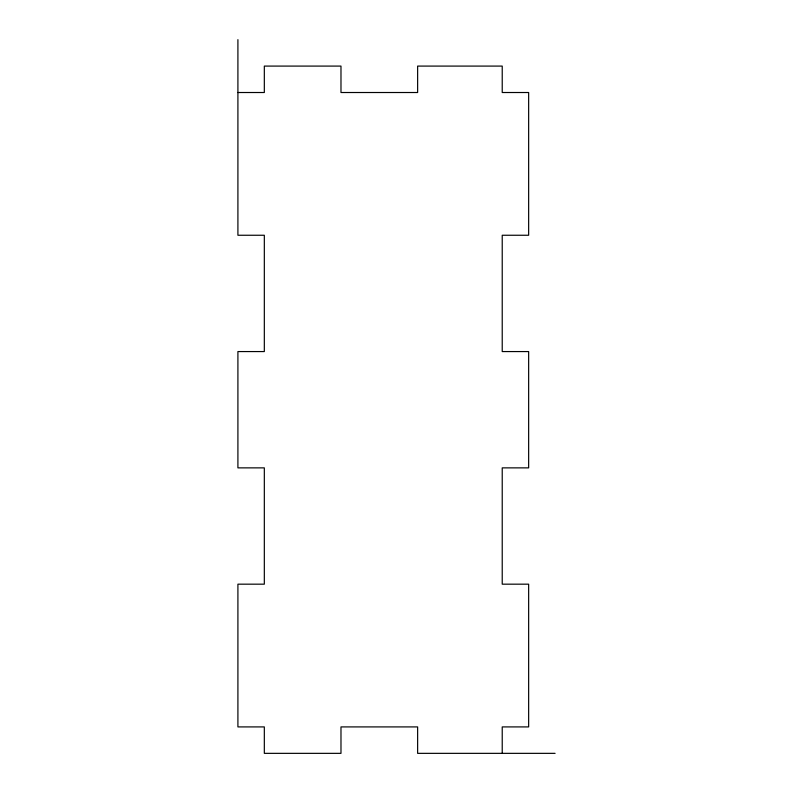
<?xml version="1.0" encoding="UTF-8"?>
<svg xmlns="http://www.w3.org/2000/svg" width="793" height="793" viewBox="0 0 793 793"><rect width="100%" height="100%" fill="white"/><g stroke="black" fill="none" stroke-linecap="round" stroke-linejoin="round"><path stroke-width="1.19" d="M237.91 92.513L264.327 92.513L264.327 66.087L340.98 66.087L340.98 92.513L417.633 92.513L417.633 66.087L502.227 66.087L502.227 92.513L528.653 92.513L528.653 235.253L502.227 235.253L502.227 351.567L528.653 351.567L528.653 467.87L502.227 467.87L502.227 584.173L528.653 584.173L528.653 726.913L502.227 726.913L502.227 753.35M555.09 753.35L417.633 753.35L417.633 726.913L340.98 726.913L340.98 753.35L264.327 753.35L264.327 726.913L237.91 726.913L237.91 584.173L264.327 584.173L264.327 467.87L237.91 467.87L237.91 351.567L264.327 351.567L264.327 235.253L237.91 235.253L237.91 39.65"/></g></svg>
